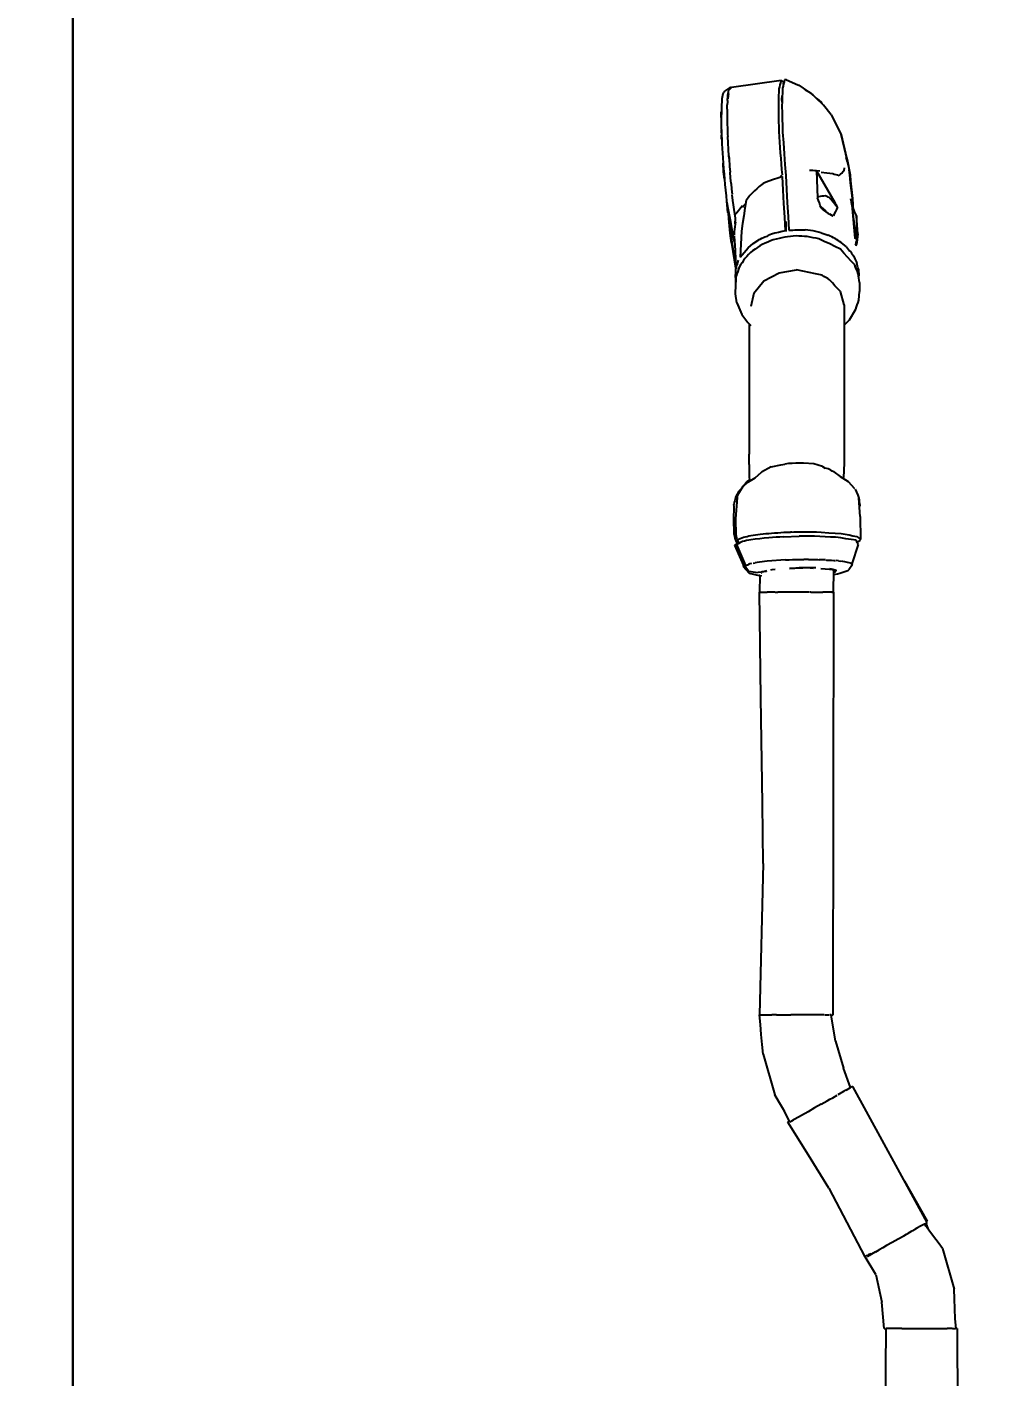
# Model space of a CAD drawing. Header units: millimetres. Extents: x 3552052 to 4144896, y -707811 to -630695.
# Drawn here: x 3877782.6 to 3878040.5, y -690738.8 to -690383.3 of the extents above; entities that cross this region are included whole.
import ezdxf

# ---------------------------------------------------------------- set-up
doc = ezdxf.new("R2010")
doc.units = ezdxf.units.MM
doc.header["$LTSCALE"] = 6
doc.header["$MEASUREMENT"] = 0
doc.layers.get('Defpoints').update_dxf_attribs({"linetype": 'CONTINUOUS', "lineweight": 0})
for name, color, linetype, lineweight in [('ELE-4M UPS P.SB', 3, 'CONTINUOUS', 0), ('EQP', 6, 'CONTINUOUS', 0), ('MEP_HVAC_RA_DUCT', 1, 'CONTINUOUS', 0)]:
    doc.layers.add(name, color=color, linetype=linetype, lineweight=lineweight)
doc.styles.add('ROMANS', font='romans.shx')
doc.dimstyles.new('AEPL1', dxfattribs={"dimtxt": 100, "dimasz": 75, "dimexe": 25, "dimexo": 50, "dimtad": 0, "dimdec": 0, "dimtxsty": 'ROMANS', "dimcen": 2.5, "dimclrd": 7, "dimclre": 7, "dimclrt": 7, "dimadec": 0, "dimazin": 0, "dimtfac": 1, "dimtdec": 0, "dimtmove": 0, "dimatfit": 3, "dimfxl": 1, "dimlwd": 0, "dimlwe": 0, "dimarcsym": 0})

# ---------------------------------------------------------------- blocks, each defined once
blk = doc.blocks.new('*D381')
at = {"layer": 'Defpoints', "color": 0, "transparency": 16777216}
for p in [(3877614.44, -688472.84), (3878002.15, -688472.84), (3877994.11, -691232.84)]:
    blk.add_point(p, dxfattribs=at)
at = {"layer": 'ELE-4M UPS P.SB', "color": 7, "lineweight": 0, "transparency": 16777216}
for p, q in [((3877952.15, -688472.84), (3877589.44, -688472.84)), ((3877614.44, -688547.84), (3877614.44, -689686.02)), ((3877614.44, -691157.84), (3877614.44, -690039.65)), ((3877944.11, -691232.84), (3877589.44, -691232.84))]:
    blk.add_line(p, q, dxfattribs=at)
at = {"layer": 'ELE-4M UPS P.SB', "color": 7, "transparency": 16777216}
for points in [[(3877601.94, -688547.84), (3877626.94, -688547.84), (3877614.44, -688472.84)], [(3877601.94, -691157.84), (3877626.94, -691157.84), (3877614.44, -691232.84)]]:
    blk.add_solid(points, dxfattribs=at)
at = {"layer": 'ELE-4M UPS P.SB', "color": 7, "lineweight": -3, "transparency": 16777216, "insert": (3877614.44, -689862.84), "char_height": 100, "attachment_point": 5, "rotation": 90, "style": 'ROMANS'}
blk.add_mtext('2760', dxfattribs=at)
blk = doc.blocks.new('*D382')
at = {"layer": 'Defpoints', "color": 0, "transparency": 16777216}
for p in [(3877365.98, -687732.84), (3878040.53, -687732.84), (3877994.11, -691232.84)]:
    blk.add_point(p, dxfattribs=at)
at = {"layer": 'ELE-4M UPS P.SB', "color": 7, "lineweight": 0, "transparency": 16777216}
for p, q in [((3877990.53, -687732.84), (3877340.98, -687732.84)), ((3877365.98, -687807.84), (3877365.98, -689306.02)), ((3877365.98, -691157.84), (3877365.98, -689659.65)), ((3877944.11, -691232.84), (3877340.98, -691232.84))]:
    blk.add_line(p, q, dxfattribs=at)
at = {"layer": 'ELE-4M UPS P.SB', "color": 7, "transparency": 16777216}
for points in [[(3877353.48, -687807.84), (3877378.48, -687807.84), (3877365.98, -687732.84)], [(3877353.48, -691157.84), (3877378.48, -691157.84), (3877365.98, -691232.84)]]:
    blk.add_solid(points, dxfattribs=at)
at = {"layer": 'ELE-4M UPS P.SB', "color": 7, "lineweight": -3, "transparency": 16777216, "insert": (3877365.98, -689482.84), "char_height": 100, "attachment_point": 5, "rotation": 90, "style": 'ROMANS'}
blk.add_mtext('3500', dxfattribs=at)

msp = doc.modelspace()

# ---------------------------------------------------------------- linework, layer by layer
at = {"layer": 'EQP', "lineweight": -3}
for p, q in [((3877967.78, -690399.11), (3877966.18, -690400.15)), ((3877967.55, -690399.48), (3877967.67, -690399.3)), ((3877967.67, -690399.3), (3877967.78, -690399.11)), ((3877967.78, -690399.11), (3877967.93, -690399.24)), ((3877968.06, -690399.21), (3877967.88, -690399.37)), ((3877981.13, -690397.38), (3877968.06, -690399.21)), ((3877980.62, -690399.57), (3877980.75, -690399.02)), ((3877980.75, -690399.02), (3877980.87, -690398.47)), ((3877980.87, -690398.47), (3877981, -690397.93)), ((3877981, -690397.93), (3877981.13, -690397.38)), ((3877981.13, -690397.38), (3877981.36, -690397.51)), ((3877981.36, -690397.51), (3877981.59, -690397.63)), ((3877981.49, -690399.35), (3877981.44, -690400.54)), ((3877981.62, -690398.82), (3877981.49, -690399.35)), ((3877981.59, -690397.63), (3877981.83, -690397.76)), ((3877981.76, -690398.28), (3877981.62, -690398.82)), ((3877981.74, -690398.37), (3877981.82, -690397.63)), ((3877981.89, -690397.74), (3877981.76, -690398.28)), ((3877982.02, -690397.21), (3877981.89, -690397.74)), ((3877982.15, -690397.2), (3877982.02, -690397.21)), ((3877982.27, -690397.19), (3877982.15, -690397.2)), ((3877982.39, -690397.18), (3877982.27, -690397.19)), ((3877982.51, -690397.17), (3877982.39, -690397.18)), ((3877982.51, -690397.17), (3877985.46, -690398.53)), ((3877985.46, -690398.53), (3877985.73, -690398.61)), ((3877985.73, -690398.61), (3877989.46, -690401.13)), ((3877965.45, -690402.66), (3877965.42, -690404.15)), ((3877965.52, -690402.21), (3877965.45, -690402.66)), ((3877965.6, -690401.76), (3877965.52, -690402.21)), ((3877965.67, -690401.31), (3877965.6, -690401.76)), ((3877965.74, -690400.86), (3877965.67, -690401.31)), ((3877965.85, -690400.68), (3877965.74, -690400.86)), ((3877965.96, -690400.51), (3877965.85, -690400.68)), ((3877966.07, -690400.33), (3877965.96, -690400.51)), ((3877966.18, -690400.15), (3877966.07, -690400.33)), ((3877966.32, -690400.27), (3877966.18, -690400.15)), ((3877966.98, -690402.65), (3877966.94, -690402.97)), ((3877966.98, -690402.65), (3877967, -690402.38)), ((3877967, -690402.38), (3877967.03, -690401.7)), ((3877967.03, -690401.7), (3877967.11, -690401.24)), ((3877967.13, -690401.44), (3877967.04, -690402.19)), ((3877967.11, -690401.24), (3877967.18, -690400.77)), ((3877967.21, -690400.77), (3877967.14, -690401.41)), ((3877967.18, -690400.77), (3877967.25, -690400.31)), ((3877967.25, -690400.31), (3877967.33, -690399.85)), ((3877967.33, -690399.85), (3877967.44, -690399.66)), ((3877967.51, -690399.69), (3877967.33, -690399.85)), ((3877967.44, -690399.66), (3877967.55, -690399.48)), ((3877967.69, -690399.53), (3877967.51, -690399.69)), ((3877967.88, -690399.37), (3877967.69, -690399.53)), ((3877980.47, -690403.64), (3877980.48, -690402.62)), ((3877980.48, -690402.62), (3877980.49, -690401.59)), ((3877980.49, -690401.59), (3877980.52, -690401.09)), ((3877980.52, -690401.09), (3877980.55, -690400.58)), ((3877980.55, -690400.58), (3877980.59, -690400.07)), ((3877980.59, -690400.07), (3877980.62, -690399.57)), ((3877981.32, -690402.26), (3877981.41, -690401.44)), ((3877981.34, -690403.04), (3877981.32, -690402.26)), ((3877981.39, -690401.73), (3877981.35, -690402.92)), ((3877981.44, -690400.54), (3877981.39, -690401.73)), ((3877987.35, -690399.71), (3877987.77, -690399.98)), ((3877987.77, -690399.98), (3877988.38, -690400.37)), ((3877988.38, -690400.37), (3877988.99, -690400.75)), ((3877988.99, -690400.75), (3877989.46, -690401.18)), ((3877989.99, -690401.7), (3877989.46, -690401.13)), ((3877992.24, -690403.81), (3877989.46, -690401.13)), ((3877989.99, -690401.66), (3877990.33, -690401.97)), ((3877989.99, -690401.7), (3877992.24, -690403.81)), ((3877990.33, -690401.97), (3877991.01, -690402.58)), ((3877991.01, -690402.58), (3877991.68, -690403.19)), ((3877965.3, -690406.75), (3877965.33, -690406.03)), ((3877965.33, -690406.03), (3877965.35, -690405.64)), ((3877965.38, -690405.64), (3877965.35, -690407.13)), ((3877965.42, -690404.15), (3877965.38, -690405.64)), ((3877966.89, -690405.28), (3877966.88, -690406.04)), ((3877966.88, -690406.04), (3877966.89, -690407)), ((3877966.89, -690404.43), (3877966.93, -690403.75)), ((3877966.9, -690404.91), (3877966.89, -690404.43)), ((3877966.9, -690404.91), (3877966.89, -690405.28)), ((3877966.94, -690402.97), (3877966.93, -690403.74)), ((3877980.45, -690405.7), (3877980.46, -690404.67)), ((3877980.49, -690406.97), (3877980.45, -690405.7)), ((3877980.46, -690404.67), (3877980.47, -690403.64)), ((3877981.35, -690402.92), (3877981.3, -690404.11)), ((3877981.3, -690404.11), (3877981.35, -690405.83)), ((3877981.35, -690405.83), (3877981.39, -690407.54)), ((3877991.68, -690403.19), (3877991.87, -690403.41)), ((3877994.24, -690406.39), (3877992.24, -690403.81)), ((3877994.24, -690406.39), (3877996.9, -690411.59)), ((3877965.31, -690407.13), (3877965.3, -690406.75)), ((3877965.35, -690407.13), (3877965.32, -690408.62)), ((3877965.32, -690408.62), (3877965.35, -690409.66)), ((3877965.35, -690409.66), (3877965.38, -690410.69)), ((3877966.89, -690407), (3877966.91, -690407.95)), ((3877966.91, -690407.95), (3877966.93, -690408.91)), ((3877966.93, -690408.91), (3877966.94, -690409.86)), ((3877966.94, -690409.86), (3877966.97, -690410.42)), ((3877980.53, -690408.24), (3877980.49, -690406.97)), ((3877980.57, -690409.51), (3877980.53, -690408.24)), ((3877980.62, -690410.79), (3877980.57, -690409.51)), ((3877981.39, -690407.54), (3877981.44, -690409.25)), ((3877981.44, -690409.25), (3877981.49, -690410.96)), ((3877965.37, -690410.58), (3877965.37, -690410.25)), ((3877965.4, -690411.16), (3877965.37, -690410.58)), ((3877965.38, -690410.69), (3877965.42, -690411.73)), ((3877965.4, -690412.44), (3877965.39, -690411.73)), ((3877965.42, -690412.77), (3877965.4, -690412.44)), ((3877965.42, -690411.73), (3877965.45, -690412.77)), ((3877965.45, -690412.77), (3877965.52, -690414.01)), ((3877966.97, -690410.42), (3877966.99, -690410.99)), ((3877966.99, -690410.99), (3877967.01, -690411.55)), ((3877967.01, -690411.55), (3877967.03, -690412.11)), ((3877967.33, -690417.23), (3877967.03, -690412.11)), ((3877980.7, -690412.2), (3877980.62, -690410.79)), ((3877980.79, -690413.61), (3877980.7, -690412.2)), ((3877981.49, -690410.96), (3877981.69, -690413.81)), ((3877996.9, -690411.59), (3877998.27, -690417.61)), ((3877998.56, -690418.57), (3877996.9, -690411.59)), ((3877965.52, -690414.01), (3877965.6, -690415.26)), ((3877965.6, -690415.26), (3877965.67, -690416.5)), ((3877965.67, -690416.5), (3877965.74, -690417.74)), ((3877980.87, -690415.02), (3877980.79, -690413.61)), ((3877980.96, -690416.43), (3877980.87, -690415.02)), ((3877981.07, -690417.87), (3877980.96, -690416.43)), ((3877981.69, -690413.81), (3877981.9, -690416.67)), ((3877981.9, -690416.67), (3877982.1, -690419.52)), ((3877965.74, -690417.74), (3877965.85, -690419.13)), ((3877965.96, -690421.39), (3877965.82, -690419.15)), ((3877965.85, -690419.13), (3877965.96, -690420.52)), ((3877965.94, -690420.47), (3877965.9, -690419.8)), ((3877966.01, -690421.19), (3877965.94, -690420.47)), ((3877965.96, -690420.52), (3877966.07, -690421.92)), ((3877967.33, -690417.23), (3877967.38, -690417.94)), ((3877967.38, -690417.94), (3877967.33, -690417.23)), ((3877967.38, -690417.94), (3877967.43, -690418.64)), ((3877967.43, -690418.64), (3877967.48, -690419.34)), ((3877967.48, -690419.34), (3877967.53, -690420.04)), ((3877967.53, -690420.04), (3877967.67, -690421.53)), ((3877981.19, -690419.32), (3877981.07, -690417.87)), ((3877981.31, -690420.76), (3877981.19, -690419.32)), ((3877982.1, -690419.52), (3877982.31, -690422.37)), ((3877997.69, -690421.15), (3877997.73, -690420.36)), ((3877998.36, -690418.12), (3877998.23, -690417.61)), ((3877998.29, -690417.61), (3877998.56, -690418.57)), ((3877998.54, -690418.8), (3877998.36, -690418.12)), ((3877998.72, -690419.48), (3877998.54, -690418.8)), ((3877998.56, -690418.57), (3877998.63, -690419.14)), ((3877998.56, -690418.57), (3877998.73, -690419.49)), ((3877998.89, -690420.17), (3877998.72, -690419.49)), ((3877998.73, -690419.49), (3877998.89, -690420.4)), ((3877998.89, -690420.4), (3877999.06, -690421.31)), ((3877966.16, -690423.31), (3877965.96, -690421.39)), ((3877966.07, -690421.92), (3877966.18, -690423.31)), ((3877966.18, -690423.31), (3877966.32, -690424.77)), ((3877967.78, -690422.97), (3877967.67, -690421.54)), ((3877967.93, -690424.48), (3877967.78, -690422.97)), ((3877977.89, -690423.86), (3877976.7, -690424.28)), ((3877979.08, -690423.45), (3877977.89, -690423.86)), ((3877980.27, -690423.04), (3877979.08, -690423.45)), ((3877981.46, -690422.62), (3877980.27, -690423.04)), ((3877981.1, -690422.29), (3877981.13, -690422.74)), ((3877981.43, -690422.2), (3877981.31, -690420.76)), ((3877981.65, -690426.2), (3877981.46, -690422.62)), ((3877982.31, -690422.37), (3877982.51, -690425.98)), ((3877989.01, -690421.1), (3877988.55, -690421.1)), ((3877989.47, -690421.1), (3877989.01, -690421.1)), ((3877989.93, -690421.11), (3877989.47, -690421.1)), ((3877990.39, -690421.11), (3877989.93, -690421.11)), ((3877990.39, -690421.11), (3877995.23, -690429.48)), ((3877991.31, -690421.26), (3877990.39, -690421.11)), ((3877990.39, -690421.11), (3877990.69, -690428.26)), ((3877991.6, -690421.48), (3877993.13, -690421.67)), ((3877993.13, -690421.67), (3877994.66, -690421.86)), ((3877994.66, -690421.86), (3877995.09, -690421.98)), ((3877995.09, -690421.98), (3877995.52, -690422.1)), ((3877995.52, -690422.1), (3877995.96, -690422.23)), ((3877995.96, -690422.23), (3877996.39, -690422.35)), ((3877996.39, -690422.35), (3877996.72, -690422.05)), ((3877996.72, -690422.05), (3877997.04, -690421.75)), ((3877997.04, -690421.75), (3877997.37, -690421.45)), ((3877997.37, -690421.45), (3877997.69, -690421.15)), ((3877999.14, -690422.23), (3877998.98, -690420.86)), ((3877999.06, -690421.31), (3877999.22, -690422.23)), ((3877999.39, -690424.29), (3877999.14, -690422.23)), ((3877999.37, -690424.29), (3877999.22, -690422.23)), ((3877999.22, -690422.23), (3877999.39, -690423.78)), ((3877999.39, -690423.78), (3877999.55, -690425.32)), ((3877966.32, -690424.77), (3877966.46, -690426.23)), ((3877966.46, -690426.23), (3877966.61, -690427.7)), ((3877966.61, -690427.7), (3877966.75, -690429.16)), ((3877967.93, -690424.49), (3877968.06, -690425.97)), ((3877968.06, -690425.97), (3877968.2, -690427.29)), ((3877968.37, -690429), (3877968.22, -690427.49)), ((3877972.9, -690427.62), (3877972.64, -690427.95)), ((3877973.5, -690427.03), (3877972.9, -690427.62)), ((3877974.11, -690426.44), (3877973.5, -690427.03)), ((3877974.71, -690425.85), (3877974.11, -690426.44)), ((3877975.31, -690425.26), (3877974.71, -690425.85)), ((3877975.66, -690425.01), (3877975.31, -690425.26)), ((3877976.01, -690424.77), (3877975.66, -690425.01)), ((3877976.35, -690424.52), (3877976.01, -690424.77)), ((3877976.7, -690424.28), (3877976.35, -690424.52)), ((3877981.85, -690429.77), (3877981.65, -690426.2)), ((3877982.51, -690425.98), (3877982.71, -690429.59)), ((3877992.28, -690427.78), (3877991.84, -690427.85)), ((3877992.72, -690427.71), (3877992.28, -690427.78)), ((3877992.99, -690427.82), (3877992.72, -690427.71)), ((3877999.64, -690426.35), (3877999.39, -690424.29)), ((3877999.55, -690425.32), (3877999.72, -690426.87)), ((3877999.88, -690428.42), (3877999.64, -690426.35)), ((3877999.72, -690426.87), (3877999.88, -690428.42)), ((3877966.75, -690429.16), (3877967.24, -690431.82)), ((3877967.08, -690432.08), (3877966.79, -690429.17)), ((3877966.86, -690429.75), (3877966.94, -690430.63)), ((3877966.88, -690429.88), (3877966.96, -690430.55)), ((3877966.94, -690430.63), (3877967.08, -690432.08)), ((3877967.14, -690431.96), (3877966.99, -690430.55)), ((3877968.54, -690430.14), (3877968.37, -690429)), ((3877968.72, -690431.29), (3877968.54, -690430.14)), ((3877968.89, -690432.43), (3877968.72, -690431.29)), ((3877970.39, -690431), (3877969.86, -690431.64)), ((3877970.91, -690430.36), (3877970.39, -690431)), ((3877970.9, -690430.69), (3877971.12, -690430.45)), ((3877971.12, -690430.45), (3877971.73, -690429.81)), ((3877971.55, -690430.98), (3877971.24, -690433)), ((3877971.86, -690428.95), (3877971.55, -690430.98)), ((3877972.12, -690428.62), (3877971.86, -690428.95)), ((3877972.38, -690428.28), (3877972.12, -690428.62)), ((3877972.64, -690427.95), (3877972.38, -690428.28)), ((3877982.05, -690433.35), (3877981.85, -690429.77)), ((3877982.71, -690429.59), (3877982.91, -690433.2)), ((3877990.95, -690427.98), (3877990.68, -690428.01)), ((3877990.95, -690427.98), (3877990.68, -690428.04)), ((3877990.95, -690427.98), (3877990.68, -690428.11)), ((3877990.92, -690428.93), (3877990.69, -690428.26)), ((3877991.16, -690429.59), (3877990.94, -690428.99)), ((3877991.4, -690427.92), (3877990.95, -690427.98)), ((3877991.39, -690430.25), (3877991.16, -690429.59)), ((3877991.63, -690430.92), (3877991.39, -690430.25)), ((3877991.84, -690427.85), (3877991.4, -690427.92)), ((3877991.51, -690430.59), (3877992.17, -690431.18)), ((3877991.99, -690431.21), (3877991.63, -690430.92)), ((3877992.35, -690431.51), (3877991.99, -690431.21)), ((3877992.17, -690431.18), (3877992.83, -690431.78)), ((3877993.25, -690427.93), (3877992.99, -690427.82)), ((3877993.51, -690428.04), (3877993.25, -690427.93)), ((3877993.77, -690428.15), (3877993.51, -690428.04)), ((3877993.77, -690428.15), (3877994.31, -690428.78)), ((3877994.13, -690428.48), (3877993.77, -690428.15)), ((3877994.49, -690428.81), (3877994.13, -690428.48)), ((3877994.31, -690428.78), (3877994.85, -690429.42)), ((3877994.84, -690429.14), (3877994.49, -690428.81)), ((3877995.2, -690429.48), (3877994.84, -690429.14)), ((3877994.85, -690429.42), (3877995.39, -690430.06)), ((3877995.38, -690429.78), (3877995.2, -690429.48)), ((3877995.65, -690431.29), (3877995.37, -690431.89)), ((3877995.57, -690430.09), (3877995.38, -690429.78)), ((3877995.39, -690430.06), (3877995.93, -690430.69)), ((3877995.75, -690430.39), (3877995.57, -690430.09)), ((3877995.93, -690430.69), (3877995.65, -690431.29)), ((3877995.93, -690430.69), (3877995.75, -690430.39)), ((3877999.59, -690429.29), (3877999.45, -690428.52)), ((3877999.73, -690430.07), (3877999.59, -690429.29)), ((3877999.73, -690430.07), (3878000.5, -690438.86)), ((3877999.88, -690428.42), (3878000.01, -690431.62)), ((3878000.14, -690431.13), (3878000, -690430.75)), ((3878000.29, -690431.5), (3878000.14, -690431.13)), ((3877967.23, -690432.65), (3877967.14, -690431.96)), ((3877967.31, -690433.34), (3877967.23, -690432.65)), ((3877967.24, -690431.82), (3877967.73, -690434.48)), ((3877967.71, -690437.58), (3877967.29, -690433.68)), ((3877967.4, -690434.03), (3877967.31, -690433.34)), ((3877967.48, -690434.72), (3877967.4, -690434.03)), ((3877967.65, -690436.01), (3877967.48, -690434.72)), ((3877967.73, -690434.48), (3877968.22, -690437.14)), ((3877969.07, -690433.58), (3877968.89, -690432.43)), ((3877969.34, -690432.28), (3877968.94, -690432.76)), ((3877968.98, -690435.13), (3877969.07, -690433.58)), ((3877969.1, -690434.56), (3877969.01, -690435.22)), ((3877969.86, -690431.64), (3877969.34, -690432.28)), ((3877971.24, -690433), (3877970.94, -690435.03)), ((3877982.25, -690436.92), (3877982.05, -690433.35)), ((3877982.3, -690434.46), (3877982.36, -690437.11)), ((3877982.91, -690433.2), (3877983.11, -690436.81)), ((3877992.71, -690431.8), (3877992.35, -690431.51)), ((3877993.07, -690432.1), (3877992.71, -690431.8)), ((3877992.93, -690431.87), (3877993.49, -690432.37)), ((3877993.49, -690432.33), (3877993.07, -690432.1)), ((3877993.49, -690432.37), (3877993.93, -690432.59)), ((3877993.93, -690432.59), (3877994.38, -690432.81)), ((3877994.37, -690432.83), (3877993.94, -690432.59)), ((3877994.81, -690433.08), (3877994.37, -690432.83)), ((3877994.38, -690432.81), (3877994.83, -690433.02)), ((3877995.09, -690432.48), (3877994.84, -690433.02)), ((3877995.37, -690431.89), (3877995.09, -690432.48)), ((3877999.99, -690431.36), (3878000.31, -690431.94)), ((3878000.17, -690433.34), (3878000.03, -690432.42)), ((3878000.43, -690435.02), (3878000.17, -690433.34)), ((3878000.43, -690431.88), (3878000.29, -690431.5)), ((3878000.31, -690431.94), (3878000.93, -690433.07)), ((3878000.57, -690432.25), (3878000.43, -690431.88)), ((3878001.26, -690437.76), (3878000.93, -690433.07)), ((3878000.93, -690433.07), (3878000.96, -690434.21)), ((3878000.96, -690434.21), (3878000.99, -690435.35)), ((3877967.83, -690437.31), (3877967.65, -690436.01)), ((3877967.8, -690438.23), (3877967.71, -690437.58)), ((3877967.9, -690438.88), (3877967.8, -690438.23)), ((3877968, -690438.6), (3877967.83, -690437.31)), ((3877968.22, -690437.14), (3877968.71, -690439.8)), ((3877968.82, -690436.54), (3877968.73, -690437.2)), ((3877968.73, -690437.2), (3877968.77, -690438)), ((3877968.78, -690438.25), (3877968.85, -690439.63)), ((3877968.91, -690435.88), (3877968.82, -690436.54)), ((3877969.01, -690435.22), (3877968.91, -690435.88)), ((3877970.63, -690437.06), (3877970.35, -690443.91)), ((3877970.94, -690435.03), (3877970.63, -690437.06)), ((3877976.83, -690438.51), (3877977.44, -690438.33)), ((3877977.72, -690438.2), (3877977.44, -690438.33)), ((3877978.56, -690437.82), (3877977.72, -690438.2)), ((3877979.48, -690437.59), (3877978.56, -690437.82)), ((3877980.4, -690437.37), (3877979.48, -690437.59)), ((3877981.33, -690437.15), (3877980.4, -690437.37)), ((3877982.25, -690436.92), (3877981.33, -690437.15)), ((3877982.27, -690437.09), (3877982.25, -690436.92)), ((3877983.53, -690438.43), (3877982.79, -690438.5)), ((3877983.11, -690436.81), (3877983.65, -690436.77)), ((3877984.27, -690438.37), (3877983.53, -690438.43)), ((3877983.65, -690436.77), (3877984.19, -690436.74)), ((3877984.19, -690436.74), (3877984.73, -690436.7)), ((3877985.01, -690438.3), (3877984.27, -690438.37)), ((3877984.73, -690436.7), (3877985.27, -690436.66)), ((3877985.76, -690438.34), (3877985.01, -690438.3)), ((3877985.27, -690436.66), (3877987.43, -690436.71)), ((3877986.5, -690438.38), (3877985.76, -690438.34)), ((3877987.25, -690438.42), (3877986.5, -690438.38)), ((3877987.99, -690438.46), (3877987.25, -690438.42)), ((3877989.55, -690436.98), (3877987.43, -690436.71)), ((3877988.76, -690438.61), (3877987.99, -690438.46)), ((3877991.59, -690437.46), (3877989.55, -690436.98)), ((3877991.59, -690437.46), (3877993.51, -690438.13)), ((3877993.96, -690438.34), (3877993.51, -690438.13)), ((3877994.4, -690438.56), (3877993.96, -690438.34)), ((3878000.68, -690436.7), (3878000.43, -690435.02)), ((3878000.46, -690438.34), (3878000.57, -690437.52)), ((3878000.57, -690437.52), (3878000.68, -690436.7)), ((3878000.84, -690438.21), (3878000.64, -690438.8)), ((3878001.04, -690437.62), (3878000.84, -690438.21)), ((3878001.03, -690436.91), (3878000.95, -690436.61)), ((3878000.99, -690435.35), (3878001.02, -690436.49)), ((3878001.02, -690436.49), (3878001.04, -690437.62)), ((3878001.04, -690440.04), (3878001.04, -690437.62)), ((3878001.26, -690437.76), (3878001.04, -690440.04)), ((3877967.99, -690439.54), (3877967.9, -690438.88)), ((3877968.08, -690440.19), (3877967.99, -690439.54)), ((3877968.18, -690439.89), (3877968, -690438.6)), ((3877968.46, -690442.38), (3877968.08, -690440.19)), ((3877968.27, -690440.47), (3877968.18, -690439.89)), ((3877968.35, -690441.06), (3877968.27, -690440.47)), ((3877968.44, -690441.65), (3877968.35, -690441.06)), ((3877968.53, -690442.23), (3877968.44, -690441.65)), ((3877968.85, -690439.63), (3877968.98, -690442.07)), ((3877970.35, -690443.91), (3877972.44, -690441.41)), ((3877972.44, -690441.41), (3877973.75, -690440.32)), ((3877974.22, -690441.76), (3877973.58, -690442.18)), ((3877973.75, -690440.32), (3877975.22, -690439.34)), ((3877974.86, -690441.34), (3877974.22, -690441.76)), ((3877975.5, -690440.93), (3877974.86, -690441.34)), ((3877975.51, -690439.21), (3877975.22, -690439.34)), ((3877976.14, -690440.51), (3877975.5, -690440.93)), ((3877975.62, -690439.13), (3877976.03, -690438.92)), ((3877976.03, -690438.92), (3877976.43, -690438.71)), ((3877976.86, -690440.2), (3877976.14, -690440.51)), ((3877976.43, -690438.71), (3877976.83, -690438.51)), ((3877977.58, -690439.9), (3877976.86, -690440.2)), ((3877978.31, -690439.6), (3877977.58, -690439.9)), ((3877979.03, -690439.29), (3877978.31, -690439.6)), ((3877979.78, -690439.11), (3877979.03, -690439.29)), ((3877980.54, -690438.93), (3877979.78, -690439.11)), ((3877981.29, -690438.75), (3877980.54, -690438.93)), ((3877982.05, -690438.57), (3877981.29, -690438.75)), ((3877982.79, -690438.5), (3877982.05, -690438.57)), ((3877989.52, -690438.76), (3877988.76, -690438.61)), ((3877990.29, -690438.92), (3877989.52, -690438.76)), ((3877991.05, -690439.07), (3877990.29, -690438.92)), ((3877992.46, -690439.74), (3877991.05, -690439.07)), ((3877993.87, -690440.41), (3877992.46, -690439.74)), ((3877995.27, -690441.08), (3877993.87, -690440.41)), ((3877994.85, -690438.77), (3877994.4, -690438.56)), ((3877995.29, -690438.99), (3877994.85, -690438.77)), ((3877996.68, -690441.75), (3877995.27, -690441.08)), ((3877995.69, -690439.24), (3877995.29, -690438.99)), ((3877996.08, -690439.5), (3877995.69, -690439.24)), ((3877996.48, -690439.75), (3877996.08, -690439.5)), ((3877996.88, -690440.01), (3877996.48, -690439.75)), ((3877997.62, -690442.8), (3877996.68, -690441.75)), ((3877998.27, -690441.2), (3877996.88, -690440.01)), ((3877998.27, -690441.2), (3877998.56, -690441.52)), ((3877998.56, -690441.52), (3877998.85, -690441.85)), ((3877998.85, -690441.85), (3877999.13, -690442.17)), ((3878000.64, -690438.8), (3878000.52, -690439.12)), ((3878001.04, -690440.04), (3878000.59, -690440)), ((3878001.04, -690440.04), (3878000.63, -690440.44)), ((3878000.7, -690440.73), (3878001.04, -690440.04)), ((3878000.84, -690440.63), (3878000.73, -690440.95)), ((3878001.04, -690440.04), (3878000.84, -690440.63)), ((3877968.83, -690444.57), (3877968.46, -690442.38)), ((3877968.7, -690443.26), (3877968.53, -690442.23)), ((3877968.88, -690444.29), (3877968.7, -690443.26)), ((3877969.21, -690446.77), (3877968.83, -690444.57)), ((3877969.05, -690445.32), (3877968.88, -690444.29)), ((3877968.98, -690442.07), (3877969.1, -690444.5)), ((3877969.18, -690446.1), (3877969.05, -690445.32)), ((3877969.1, -690444.5), (3877969.22, -690446.94)), ((3877969.55, -690445.86), (3877969.92, -690444.64)), ((3877970.8, -690445.36), (3877970.44, -690445.92)), ((3877971.16, -690444.79), (3877970.8, -690445.36)), ((3877971.52, -690444.22), (3877971.16, -690444.79)), ((3877972.03, -690443.71), (3877971.52, -690444.22)), ((3877972.55, -690443.2), (3877972.03, -690443.71)), ((3877973.06, -690442.69), (3877972.55, -690443.2)), ((3877973.58, -690442.18), (3877973.06, -690442.69)), ((3877998.56, -690443.84), (3877997.62, -690442.8)), ((3877999.51, -690444.89), (3877998.56, -690443.84)), ((3877999.13, -690442.17), (3877999.42, -690442.5)), ((3877999.42, -690442.5), (3877999.65, -690442.85)), ((3878000.45, -690445.93), (3877999.51, -690444.89)), ((3877999.65, -690442.85), (3877999.87, -690443.2)), ((3877999.87, -690443.2), (3878000.1, -690443.55)), ((3878000.1, -690443.55), (3878000.33, -690443.9)), ((3878000.33, -690443.9), (3878000.5, -690444.28)), ((3878000.5, -690444.28), (3878000.66, -690444.66)), ((3878000.66, -690444.66), (3878000.83, -690445.04)), ((3878000.83, -690445.04), (3878001, -690445.41)), ((3878001.1, -690445.81), (3878001, -690445.41)), ((3877969.04, -690448.64), (3877969.03, -690449.02)), ((3877969.03, -690449.02), (3877969.08, -690449.42)), ((3877969.05, -690448.26), (3877969.04, -690448.64)), ((3877969.06, -690447.49), (3877969.05, -690447.88)), ((3877969.05, -690447.88), (3877969.05, -690448.26)), ((3877969.13, -690447.13), (3877969.06, -690447.49)), ((3877969.07, -690453.55), (3877969.27, -690448.84)), ((3877969.21, -690446.77), (3877969.13, -690447.13)), ((3877969.28, -690446.41), (3877969.21, -690446.77)), ((3877969.47, -690448.25), (3877969.27, -690448.84)), ((3877969.35, -690446.04), (3877969.28, -690446.41)), ((3877969.61, -690445.8), (3877969.35, -690446.04)), ((3877969.67, -690447.66), (3877969.47, -690448.25)), ((3877969.87, -690447.08), (3877969.67, -690447.66)), ((3877970.07, -690446.49), (3877969.87, -690447.08)), ((3877970.44, -690445.92), (3877970.07, -690446.49)), ((3877976.54, -690450.15), (3877980.62, -690447.98)), ((3877980.62, -690447.98), (3877985.11, -690447.24)), ((3877986.8, -690447.59), (3877985.11, -690447.24)), ((3877988.49, -690447.94), (3877986.8, -690447.59)), ((3877990.18, -690448.29), (3877988.49, -690447.94)), ((3877991.86, -690448.64), (3877990.18, -690448.29)), ((3877992.36, -690448.94), (3877991.86, -690448.64)), ((3877992.86, -690449.24), (3877992.36, -690448.94)), ((3878000.69, -690446.51), (3878000.45, -690445.93)), ((3878000.92, -690447.09), (3878000.69, -690446.51)), ((3878001.16, -690447.66), (3878000.92, -690447.09)), ((3878001.21, -690446.21), (3878001.1, -690445.81)), ((3878001.4, -690448.24), (3878001.16, -690447.66)), ((3878001.31, -690446.6), (3878001.21, -690446.21)), ((3878001.42, -690447), (3878001.31, -690446.6)), ((3878001.48, -690448.81), (3878001.4, -690448.24)), ((3878001.42, -690447), (3878001.55, -690448.88)), ((3878001.57, -690449.38), (3878001.48, -690448.81)), ((3877969.08, -690449.42), (3877969.13, -690449.82)), ((3877969.13, -690449.82), (3877969.17, -690450.23)), ((3877969.17, -690450.23), (3877969.2, -690450.48)), ((3877973.91, -690453.38), (3877976.54, -690450.15)), ((3877993.36, -690449.53), (3877992.86, -690449.24)), ((3877993.86, -690449.83), (3877993.36, -690449.53)), ((3877994.57, -690450.61), (3877993.86, -690449.83)), ((3877995.27, -690451.39), (3877994.59, -690450.63)), ((3877995.98, -690452.18), (3877995.27, -690451.39)), ((3877996.69, -690452.96), (3877995.98, -690452.18)), ((3878001.66, -690449.95), (3878001.57, -690449.38)), ((3878001.74, -690450.51), (3878001.66, -690449.95)), ((3878001.74, -690450.51), (3878001.74, -690452.93)), ((3877969.44, -690455.9), (3877969.07, -690453.55)), ((3877969.44, -690455.9), (3877970.77, -690458.94)), ((3877969.44, -690455.9), (3877969.67, -690456.45)), ((3877973.91, -690453.38), (3877973.16, -690456.85)), ((3877997.66, -690456.4), (3877996.69, -690452.96)), ((3878001.14, -690456.39), (3878001.34, -690455.8)), ((3878001.34, -690455.8), (3878001.54, -690455.21)), ((3878001.54, -690455.21), (3878001.74, -690452.93)), ((3877969.67, -690456.45), (3877969.89, -690456.99)), ((3877970.77, -690458.94), (3877972.32, -690461.1)), ((3877997.66, -690456.4), (3877997.66, -690495.36)), ((3877999.13, -690460.39), (3878000.74, -690457.56)), ((3878000.74, -690457.56), (3878000.94, -690456.97)), ((3878000.94, -690456.97), (3878001.14, -690456.39)), ((3877972.32, -690461.1), (3877973.16, -690461.85)), ((3877972.67, -690461.42), (3877972.67, -690495.75)), ((3877997.66, -690461.76), (3877999.13, -690460.39)), ((3877972.68, -690498.45), (3877972.67, -690495.75)), ((3877972.68, -690498.45), (3877972.69, -690501.5)), ((3877978.51, -690499.12), (3877981.02, -690498.54)), ((3877981.02, -690498.54), (3877982.05, -690498.42)), ((3877983.06, -690498.21), (3877982.07, -690498.42)), ((3877984.03, -690498.19), (3877983.06, -690498.21)), ((3877985, -690498.16), (3877984.03, -690498.19)), ((3877985.97, -690498.14), (3877985, -690498.16)), ((3877986.94, -690498.11), (3877985.97, -690498.14)), ((3877989.69, -690498.28), (3877986.94, -690498.11)), ((3877991.95, -690499.02), (3877989.69, -690498.28)), ((3877997.66, -690498.16), (3877997.54, -690501.86)), ((3877997.66, -690495.36), (3877997.66, -690498.06)), ((3877972.49, -690503.07), (3877974.3, -690501.97)), ((3877972.69, -690501.5), (3877972.76, -690502.91)), ((3877974.3, -690501.97), (3877975.92, -690500.54)), ((3877978.51, -690499.12), (3877975.92, -690500.54)), ((3877991.95, -690499.02), (3877992.71, -690499.44)), ((3877993.45, -690499.6), (3877992.71, -690499.44)), ((3877993.82, -690499.79), (3877993.45, -690499.6)), ((3877994.19, -690499.99), (3877993.82, -690499.79)), ((3877994.56, -690500.19), (3877994.19, -690499.99)), ((3877994.93, -690500.39), (3877994.56, -690500.19)), ((3877994.93, -690500.39), (3877996.6, -690501.6)), ((3877996.6, -690501.6), (3877998.7, -690502.99)), ((3877969.95, -690505.46), (3877969.11, -690507.12)), ((3877969.72, -690506.43), (3877971.14, -690504.22)), ((3877971.26, -690504.07), (3877969.95, -690505.46)), ((3877971.14, -690504.22), (3877972.49, -690503.07)), ((3877972.04, -690503.01), (3877971.26, -690504.07)), ((3877972.74, -690502.59), (3877972.04, -690503.01)), ((3877998.7, -690502.99), (3878000.39, -690504.81)), ((3878000.54, -690504.97), (3878001.31, -690506.56)), ((3877968.77, -690508.51), (3877968.65, -690508.97)), ((3877968.77, -690509.55), (3877968.65, -690508.97)), ((3877968.72, -690509.91), (3877968.77, -690509.55)), ((3877968.88, -690508.05), (3877968.77, -690508.51)), ((3877968.99, -690507.58), (3877968.88, -690508.05)), ((3877969.11, -690507.12), (3877968.99, -690507.58)), ((3877969.19, -690512.77), (3877969.59, -690507.19)), ((3877969.59, -690507.19), (3877969.72, -690506.43)), ((3878001.31, -690506.56), (3878001.53, -690507.32)), ((3878001.53, -690507.32), (3878001.6, -690507.79)), ((3878001.86, -690512.16), (3878001.53, -690507.32)), ((3878001.6, -690507.79), (3878001.67, -690508.26)), ((3878001.67, -690508.26), (3878001.75, -690508.73)), ((3878001.82, -690509.2), (3878001.68, -690509.49)), ((3878001.75, -690508.73), (3878001.82, -690509.2)), ((3877968.68, -690512.69), (3877968.72, -690509.91)), ((3877968.72, -690516.94), (3877968.68, -690512.69)), ((3877969.25, -690517.01), (3877969.19, -690512.77)), ((3878001.86, -690512.16), (3878001.94, -690518.15)), ((3877977.09, -690516.68), (3877977.83, -690516.61)), ((3877977.83, -690516.61), (3877978.58, -690516.54)), ((3877978.58, -690516.54), (3877979.39, -690516.49)), ((3877979.39, -690516.49), (3877980.21, -690516.43)), ((3877980.21, -690516.43), (3877981.03, -690516.38)), ((3877981.03, -690516.38), (3877981.85, -690516.33)), ((3877981.85, -690516.33), (3877982.72, -690516.3)), ((3877982.72, -690516.3), (3877983.58, -690516.28)), ((3877983.9, -690516.26), (3877983.57, -690516.26)), ((3877983.58, -690516.28), (3877984.45, -690516.25)), ((3877984.45, -690516.25), (3877985.31, -690516.22)), ((3877985.31, -690516.22), (3877986.57, -690516.22)), ((3877986.57, -690516.22), (3877987.84, -690516.22)), ((3877987.84, -690516.22), (3877989.1, -690516.23)), ((3877989.1, -690516.23), (3877990.36, -690516.23)), ((3877990.36, -690516.23), (3877991.64, -690516.31)), ((3877991.64, -690516.31), (3877993.64, -690516.44)), ((3877993.64, -690516.44), (3877995.29, -690516.54)), ((3877995.29, -690516.54), (3877996.93, -690516.64)), ((3877996.93, -690516.64), (3877997.95, -690516.84)), ((3877968.72, -690516.94), (3877968.98, -690518.26)), ((3877968.95, -690519.71), (3877969.32, -690519.45)), ((3877971.54, -690525.72), (3877968.95, -690519.71)), ((3877968.98, -690518.26), (3877969.18, -690518.57)), ((3877969.18, -690518.57), (3877969.38, -690518.88)), ((3877969.5, -690518.33), (3877969.25, -690517.01)), ((3877969.32, -690519.45), (3877969.67, -690519.21)), ((3877969.38, -690518.88), (3877969.59, -690519.19)), ((3877969.82, -690519.33), (3877969.46, -690519.52)), ((3877971.78, -690525.05), (3877969.46, -690519.52)), ((3877969.5, -690518.33), (3877969.91, -690518.15)), ((3877969.71, -690518.64), (3877969.5, -690518.33)), ((3877969.92, -690518.95), (3877969.71, -690518.64)), ((3877970.19, -690519.14), (3877969.82, -690519.33)), ((3877969.91, -690518.15), (3877970.33, -690517.97)), ((3877970.08, -690519.2), (3877969.92, -690518.95)), ((3877970.56, -690518.95), (3877970.19, -690519.14)), ((3877970.33, -690517.97), (3877970.75, -690517.79)), ((3877970.92, -690518.76), (3877970.56, -690518.95)), ((3877970.75, -690517.79), (3877971.16, -690517.61)), ((3877971.47, -690518.65), (3877970.92, -690518.76)), ((3877971.16, -690517.61), (3877971.65, -690517.51)), ((3877972.02, -690518.53), (3877971.47, -690518.65)), ((3877971.65, -690517.51), (3877972.13, -690517.4)), ((3877972.56, -690518.42), (3877972.02, -690518.53)), ((3877972.13, -690517.4), (3877972.62, -690517.3)), ((3877973.11, -690518.3), (3877972.56, -690518.42)), ((3877972.62, -690517.3), (3877973.11, -690517.19)), ((3877973.11, -690517.19), (3877973.73, -690517.1)), ((3877974.3, -690518.16), (3877973.11, -690518.3)), ((3877973.73, -690517.1), (3877974.36, -690517.01)), ((3877975.48, -690518.03), (3877974.3, -690518.16)), ((3877974.36, -690517.01), (3877974.98, -690516.92)), ((3877974.98, -690516.92), (3877975.61, -690516.82)), ((3877976.67, -690517.89), (3877975.48, -690518.03)), ((3877975.61, -690516.82), (3877976.35, -690516.75)), ((3877976.35, -690516.75), (3877977.09, -690516.68)), ((3877977.86, -690517.75), (3877976.67, -690517.89)), ((3877978.82, -690517.69), (3877977.86, -690517.75)), ((3877979.79, -690517.63), (3877978.82, -690517.69)), ((3877980.75, -690517.57), (3877979.79, -690517.63)), ((3877981.72, -690517.51), (3877980.75, -690517.57)), ((3877981.72, -690517.51), (3877985.82, -690517.38)), ((3877986.84, -690517.39), (3877985.82, -690517.38)), ((3877987.86, -690517.39), (3877986.84, -690517.39)), ((3877988.89, -690517.39), (3877987.86, -690517.39)), ((3877989.91, -690517.39), (3877988.89, -690517.39)), ((3877991.29, -690517.45), (3877989.91, -690517.39)), ((3877992.68, -690517.51), (3877991.29, -690517.45)), ((3877994.06, -690517.57), (3877992.68, -690517.51)), ((3877995.44, -690517.63), (3877994.06, -690517.57)), ((3877996.8, -690517.83), (3877995.44, -690517.63)), ((3877998.15, -690518.03), (3877996.8, -690517.83)), ((3877997.95, -690516.84), (3877998.98, -690517.04)), ((3877999.51, -690518.23), (3877998.15, -690518.03)), ((3877998.98, -690517.04), (3878000, -690517.24)), ((3878000.86, -690518.43), (3877999.51, -690518.23)), ((3878001.38, -690519.57), (3877999.71, -690524.63)), ((3878000, -690517.24), (3878001.02, -690517.45)), ((3878000.99, -690518.72), (3878000.86, -690518.43)), ((3878001.12, -690519), (3878000.99, -690518.72)), ((3878001.02, -690517.45), (3878001.25, -690517.62)), ((3878001.45, -690518.72), (3878001.09, -690518.91)), ((3878001.25, -690519.29), (3878001.12, -690519)), ((3878001.25, -690517.62), (3878001.48, -690517.8)), ((3878001.38, -690519.57), (3878001.25, -690519.29)), ((3878001.8, -690518.53), (3878001.45, -690518.72)), ((3878001.48, -690517.8), (3878001.71, -690517.97)), ((3878001.71, -690517.97), (3878001.94, -690518.15)), ((3878001.84, -690518.43), (3878001.8, -690518.53)), ((3878001.87, -690518.34), (3878001.84, -690518.43)), ((3878001.9, -690518.24), (3878001.87, -690518.34)), ((3878001.94, -690518.15), (3878001.9, -690518.24)), ((3877982.28, -690523.59), (3877977.39, -690523.93)), ((3877982.28, -690523.59), (3877983.18, -690523.56)), ((3877983.18, -690523.56), (3877984.08, -690523.53)), ((3877984.08, -690523.53), (3877984.98, -690523.51)), ((3877984.98, -690523.51), (3877985.88, -690523.48)), ((3877985.88, -690523.48), (3877986.77, -690523.48)), ((3877986.77, -690523.48), (3877987.07, -690523.48)), ((3877987.68, -690523.47), (3877987.07, -690523.48)), ((3877988.26, -690523.48), (3877987.68, -690523.47)), ((3877988.26, -690523.48), (3877988.57, -690523.48)), ((3877988.57, -690523.48), (3877989.46, -690523.48)), ((3877989.46, -690523.48), (3877990.68, -690523.53)), ((3877990.68, -690523.53), (3877991.09, -690523.54)), ((3877991.52, -690523.55), (3877991.09, -690523.54)), ((3877992.8, -690523.58), (3877991.52, -690523.55)), ((3877992.93, -690523.62), (3877993.11, -690523.63)), ((3877993.11, -690523.63), (3877994.32, -690523.67)), ((3877994.32, -690523.67), (3877994.94, -690523.73)), ((3877994.94, -690523.73), (3877995.42, -690523.78)), ((3877996.15, -690523.85), (3877995.58, -690523.78)), ((3877971.01, -690525.28), (3877971.28, -690525.12)), ((3877971.01, -690525.28), (3877972.69, -690527.1)), ((3877971.9, -690525.1), (3877971.58, -690525.26)), ((3877972.58, -690526.67), (3877971.58, -690525.26)), ((3877971.67, -690525.21), (3877971.74, -690524.95)), ((3877971.78, -690525.05), (3877972.26, -690524.9)), ((3877972.22, -690524.95), (3877971.9, -690525.1)), ((3877972.54, -690524.79), (3877972.22, -690524.95)), ((3877972.85, -690524.64), (3877972.54, -690524.79)), ((3877974.34, -690526.88), (3877972.58, -690526.67)), ((3877972.69, -690527.1), (3877975.31, -690527.72)), ((3877973.33, -690524.54), (3877972.85, -690524.64)), ((3877973.71, -690524.44), (3877974.24, -690524.37)), ((3877974.76, -690524.26), (3877974.28, -690524.35)), ((3877974.34, -690526.88), (3877977.22, -690526.56)), ((3877975.42, -690524.17), (3877974.76, -690524.26)), ((3877976.08, -690524.09), (3877975.42, -690524.17)), ((3877975.92, -690526.95), (3877975.92, -690526.7)), ((3877975.96, -690526.91), (3877975.92, -690526.95)), ((3877975.92, -690526.95), (3877976.11, -690527.04)), ((3877975.99, -690526.86), (3877975.96, -690526.91)), ((3877976.03, -690526.82), (3877975.99, -690526.86)), ((3877976.06, -690526.77), (3877976.03, -690526.82)), ((3877976.72, -690526.63), (3877976.06, -690526.77)), ((3877976.73, -690524.01), (3877976.08, -690524.09)), ((3877977.37, -690526.49), (3877976.72, -690526.63)), ((3877977.39, -690523.93), (3877976.73, -690524.01)), ((3877978.69, -690526.21), (3877978.3, -690526.29)), ((3877979.51, -690526.14), (3877978.69, -690526.21)), ((3877983.3, -690525.89), (3877985.87, -690525.61)), ((3877983.77, -690525.87), (3877983.31, -690525.89)), ((3877984.67, -690525.83), (3877983.77, -690525.87)), ((3877985.57, -690525.8), (3877984.67, -690525.83)), ((3877986.48, -690525.8), (3877985.57, -690525.8)), ((3877985.87, -690525.61), (3877986.96, -690525.62)), ((3877986.79, -690525.8), (3877986.48, -690525.8)), ((3877986.96, -690525.62), (3877988.04, -690525.63)), ((3877988.04, -690525.63), (3877989.13, -690525.63)), ((3877989.19, -690525.8), (3877988.71, -690525.8)), ((3877989.13, -690525.63), (3877990.21, -690525.64)), ((3877989.64, -690525.83), (3877989.19, -690525.8)), ((3877992.68, -690526.02), (3877991.51, -690525.95)), ((3877993.84, -690526.09), (3877992.68, -690526.02)), ((3877993.81, -690525.85), (3877994.69, -690526.06)), ((3877994.21, -690526.17), (3877993.84, -690526.09)), ((3877994.59, -690526.25), (3877994.21, -690526.17)), ((3877994.96, -690526.33), (3877994.59, -690526.25)), ((3877994.69, -690526.06), (3877995.57, -690526.27)), ((3877994.88, -690526.37), (3877994.78, -690532.1)), ((3877994.88, -690526.41), (3877994.89, -690526.96)), ((3877994.89, -690526.96), (3877995.05, -690526.87)), ((3877995.33, -690526.42), (3877994.96, -690526.33)), ((3877995.05, -690526.87), (3877995.21, -690526.78)), ((3877995.21, -690526.78), (3877995.37, -690526.68)), ((3877995.33, -690526.42), (3877995.33, -690526.37)), ((3877995.38, -690526.46), (3877995.33, -690526.42)), ((3877995.37, -690526.68), (3877995.52, -690526.59)), ((3877995.97, -690527.33), (3877995.37, -690527.45)), ((3877995.43, -690526.5), (3877995.38, -690526.46)), ((3877995.48, -690526.55), (3877995.43, -690526.5)), ((3877995.52, -690526.59), (3877995.48, -690526.55)), ((3877995.52, -690526.26), (3877995.52, -690526.59)), ((3877996.56, -690527.21), (3877995.97, -690527.33)), ((3877996.19, -690523.85), (3877996.81, -690523.91)), ((3877998.69, -690526.47), (3877996.56, -690527.21)), ((3877997.29, -690524), (3877997, -690523.96)), ((3877997.86, -690524.07), (3877997.29, -690524)), ((3877998.23, -690524.16), (3877997.86, -690524.07)), ((3877998.59, -690524.25), (3877998.23, -690524.16)), ((3877998.96, -690524.34), (3877998.59, -690524.25)), ((3877998.69, -690526.47), (3877998.9, -690526.18)), ((3877999.87, -690524.84), (3877998.9, -690526.18)), ((3877999.32, -690524.43), (3877998.96, -690524.34)), ((3877999.46, -690524.53), (3877999.32, -690524.43)), ((3877999.6, -690524.64), (3877999.46, -690524.53)), ((3877999.87, -690524.84), (3877999.73, -690524.74)), ((3877975.51, -690527.69), (3877975.31, -690527.72)), ((3877975.47, -690527.7), (3877975.4, -690532.1)), ((3877975.51, -690527.73), (3877975.96, -690527.76)), ((3877995.37, -690527.45), (3877994.86, -690527.55)), ((3877975.4, -690532.1), (3877975.88, -690532.1)), ((3877975.78, -690559.92), (3877975.4, -690532.1)), ((3877975.88, -690532.1), (3877976.38, -690532.1)), ((3877976.38, -690532.1), (3877977.08, -690532.1)), ((3877977.08, -690532.1), (3877977.43, -690532.1)), ((3877979.42, -690532.1), (3877977.43, -690532.1)), ((3877979.49, -690532.1), (3877980.19, -690532.1)), ((3877981.42, -690532.1), (3877980.19, -690532.1)), ((3877983.41, -690532.1), (3877981.42, -690532.1)), ((3877985.41, -690532.1), (3877983.41, -690532.1)), ((3877987.62, -690532.1), (3877985.41, -690532.1)), ((3877988.39, -690532.1), (3877987.62, -690532.1)), ((3877988.91, -690532.1), (3877988.53, -690532.1)), ((3877988.91, -690532.1), (3877990.38, -690532.1)), ((3877990.38, -690532.1), (3877991.85, -690532.1)), ((3877991.85, -690532.1), (3877992.11, -690532.1)), ((3877994.27, -690532.1), (3877992.05, -690532.1)), ((3877994.43, -690532.1), (3877994.27, -690532.1)), ((3877994.6, -690532.1), (3877994.43, -690532.1)), ((3877994.43, -690532.1), (3877994.78, -690532.1)), ((3877994.94, -690532.1), (3877994.77, -690532.1)), ((3877994.78, -690643.37), (3877994.94, -690532.1)), ((3877976.17, -690587.73), (3877975.78, -690559.92)), ((3877976.39, -690603.59), (3877976.17, -690587.73)), ((3877976.39, -690603.59), (3877975.4, -690643.37)), ((3877975.4, -690643.37), (3877975.78, -690643.37)), ((3877975.63, -690645.97), (3877975.4, -690643.37)), ((3877975.88, -690643.37), (3877976.96, -690643.37)), ((3877976.96, -690643.37), (3877978.03, -690643.37)), ((3877978.03, -690643.37), (3877978.67, -690643.37)), ((3877979.92, -690643.37), (3877978.67, -690643.37)), ((3877979.86, -690643.37), (3877980.19, -690643.37)), ((3877980.19, -690643.37), (3877981.06, -690643.37)), ((3877981.06, -690643.37), (3877981.93, -690643.37)), ((3877981.93, -690643.37), (3877982.8, -690643.37)), ((3877982.8, -690643.37), (3877983.67, -690643.37)), ((3877988.88, -690643.37), (3877983.67, -690643.37)), ((3877990.62, -690643.37), (3877988.88, -690643.37)), ((3877991.53, -690643.37), (3877990.62, -690643.37)), ((3877992.44, -690643.37), (3877991.53, -690643.37)), ((3877992.6, -690643.37), (3877993.38, -690643.37)), ((3877993.38, -690643.37), (3877993.73, -690643.37)), ((3877994.27, -690643.37), (3877993.87, -690643.37)), ((3877995.42, -690650.34), (3877994.27, -690643.37)), ((3877994.43, -690643.37), (3877994.78, -690643.37)), ((3877975.87, -690648.57), (3877975.63, -690645.97)), ((3877976.11, -690651.17), (3877975.87, -690648.57)), ((3877976.35, -690653.78), (3877976.11, -690651.17)), ((3877995.42, -690650.34), (3877997.47, -690657.46)), ((3877976.35, -690653.78), (3877979.41, -690664.42)), ((3877999.35, -690662.56), (3877997.47, -690657.46)), ((3877999.93, -690662.23), (3877999.35, -690662.56)), ((3878019.55, -690698.06), (3877999.93, -690662.23)), ((3877980.42, -690666.15), (3877979.41, -690664.42)), ((3877993.17, -690666.08), (3877993.93, -690665.64)), ((3877993.93, -690665.64), (3877994.69, -690665.21)), ((3877994.69, -690665.21), (3877995.86, -690664.55)), ((3877997.5, -690663.61), (3877996.04, -690664.44)), ((3877998.11, -690663.27), (3877997.5, -690663.61)), ((3877998.18, -690663.22), (3877999.35, -690662.56)), ((3877981.44, -690667.87), (3877980.42, -690666.15)), ((3877982.05, -690668.92), (3877981.44, -690667.87)), ((3877983.36, -690671.66), (3877982.05, -690668.92)), ((3877988.18, -690668.92), (3877986.45, -690669.9)), ((3877989.91, -690667.93), (3877988.18, -690668.92)), ((3877991.64, -690666.94), (3877989.91, -690667.93)), ((3877991.64, -690666.94), (3877992.41, -690666.51)), ((3877992.41, -690666.51), (3877993.17, -690666.08)), ((3877982.88, -690671.66), (3877983.26, -690671.44)), ((3877988.27, -690680.34), (3877982.88, -690671.66)), ((3877983.7, -690671.46), (3877983.36, -690671.66)), ((3877983.94, -690671.33), (3877983.7, -690671.46)), ((3877983.94, -690671.33), (3877984.35, -690671.09)), ((3877984.71, -690670.89), (3877984.38, -690671.08)), ((3877986.45, -690669.9), (3877984.71, -690670.89)), ((3877993.66, -690689.02), (3877988.27, -690680.34)), ((3878019.65, -690697.73), (3878013.61, -690687.21)), ((3877993.66, -690689.02), (3877998.37, -690698.09)), ((3878019.5, -690697.82), (3878019.65, -690697.73)), ((3877998.37, -690698.09), (3878003.08, -690707.16)), ((3878013.35, -690701.59), (3878014.11, -690701.16)), ((3878014.11, -690701.16), (3878014.46, -690700.96)), ((3878014.9, -690700.71), (3878014.46, -690700.96)), ((3878015.33, -690700.47), (3878014.9, -690700.71)), ((3878015.33, -690700.47), (3878015.62, -690700.3)), ((3878015.62, -690700.3), (3878016.38, -690699.87)), ((3878016.84, -690699.61), (3878016.38, -690699.87)), ((3878017.81, -690699.05), (3878016.84, -690699.61)), ((3878018.78, -690698.5), (3878017.81, -690699.05)), ((3878019.98, -690700.12), (3878018.78, -690698.5)), ((3878018.9, -690698.43), (3878019.55, -690698.06)), ((3878019.21, -690699.07), (3878018.9, -690698.43)), ((3878019.15, -690698.29), (3878019.6, -690699.61)), ((3878019.16, -690698.29), (3878019.71, -690699.65)), ((3878021.19, -690701.73), (3878019.98, -690700.12)), ((3878007.83, -690704.73), (3878006.86, -690705.29)), ((3878008.8, -690704.18), (3878007.83, -690704.73)), ((3878010.32, -690703.31), (3878008.8, -690704.18)), ((3878011.85, -690702.45), (3878010.32, -690703.31)), ((3878011.93, -690702.4), (3878013.35, -690701.59)), ((3878022.39, -690703.35), (3878021.19, -690701.73)), ((3878023.6, -690704.97), (3878022.39, -690703.35)), ((3878023.6, -690704.97), (3878026.66, -690715.61)), ((3878003.08, -690707.16), (3878003.69, -690706.81)), ((3878006.02, -690711.74), (3878003.22, -690707.08)), ((3878003.69, -690706.81), (3878003.94, -690706.67)), ((3878004.01, -690706.91), (3878003.7, -690707.08)), ((3878004.13, -690706.56), (3878003.83, -690706.74)), ((3878004.31, -690706.74), (3878004.01, -690706.91)), ((3878004.43, -690706.39), (3878004.13, -690706.56)), ((3878004.61, -690706.56), (3878004.31, -690706.74)), ((3878004.68, -690706.25), (3878004.43, -690706.39)), ((3878004.92, -690706.39), (3878004.61, -690706.56)), ((3878005.89, -690705.84), (3878004.92, -690706.39)), ((3878005.99, -690705.78), (3878006.88, -690705.28)), ((3878006.02, -690711.74), (3878007.59, -690719.05)), ((3878026.73, -690718.22), (3878026.66, -690715.61)), ((3878008.23, -690726.02), (3878007.59, -690719.05)), ((3878026.8, -690720.82), (3878026.73, -690718.22)), ((3878026.87, -690723.42), (3878026.8, -690720.82)), ((3878008.07, -690820.66), (3878008.74, -690726.02)), ((3878008.23, -690726.02), (3878008.58, -690726.02)), ((3878009.75, -690726.02), (3878008.72, -690726.02)), ((3878010.79, -690726.02), (3878009.75, -690726.02)), ((3878011.83, -690726.02), (3878010.79, -690726.02)), ((3878012.87, -690726.02), (3878011.83, -690726.02)), ((3878012.87, -690726.02), (3878014.61, -690726.02)), ((3878014.61, -690726.02), (3878016.35, -690726.02)), ((3878016.35, -690726.02), (3878018.08, -690726.02)), ((3878018.08, -690726.02), (3878019.82, -690726.02)), ((3878019.82, -690726.02), (3878021.6, -690726.02)), ((3878021.6, -690726.02), (3878023.38, -690726.02)), ((3878023.38, -690726.02), (3878024.82, -690726.02)), ((3878025.48, -690726.02), (3878024.82, -690726.02)), ((3878026.14, -690726.02), (3878025.48, -690726.02)), ((3878026.2, -690726.02), (3878026.95, -690726.02)), ((3878027.13, -690726.02), (3878026.89, -690723.42)), ((3878027.46, -690726.02), (3878026.95, -690726.02)), ((3878027.46, -690726.02), (3878027.62, -690820.66))]:
    msp.add_line(p, q, dxfattribs=at)
at = {"layer": 'MEP_HVAC_RA_DUCT', "color": 7, "lineweight": 30}
msp.add_line((3877794.69, -687732.84), (3877794.69, -691232.84), dxfattribs=at)

# ---------------------------------------------------------------- dimensions: what is measured, and where the dimension line sits
at = {"layer": 'ELE-4M UPS P.SB', "color": 0, "lineweight": -3}
for base, p2, picture, middle in [((3877365.98, -687732.84), (3878040.53, -687732.84), '*D382', (3877365.98, -689482.84)), ((3877614.44, -688472.84), (3878002.15, -688472.84), '*D381', (3877614.44, -689862.84))]:
    dim = msp.add_linear_dim(base=base, p1=(3877994.11, -691232.84), p2=p2, angle=90, dimstyle='AEPL1', dxfattribs=at)
    dim.commit()
    dim.dimension.update_dxf_attribs({"geometry": picture, "text_midpoint": middle, "dimtype": 160})

doc.saveas('drawing.dxf')
